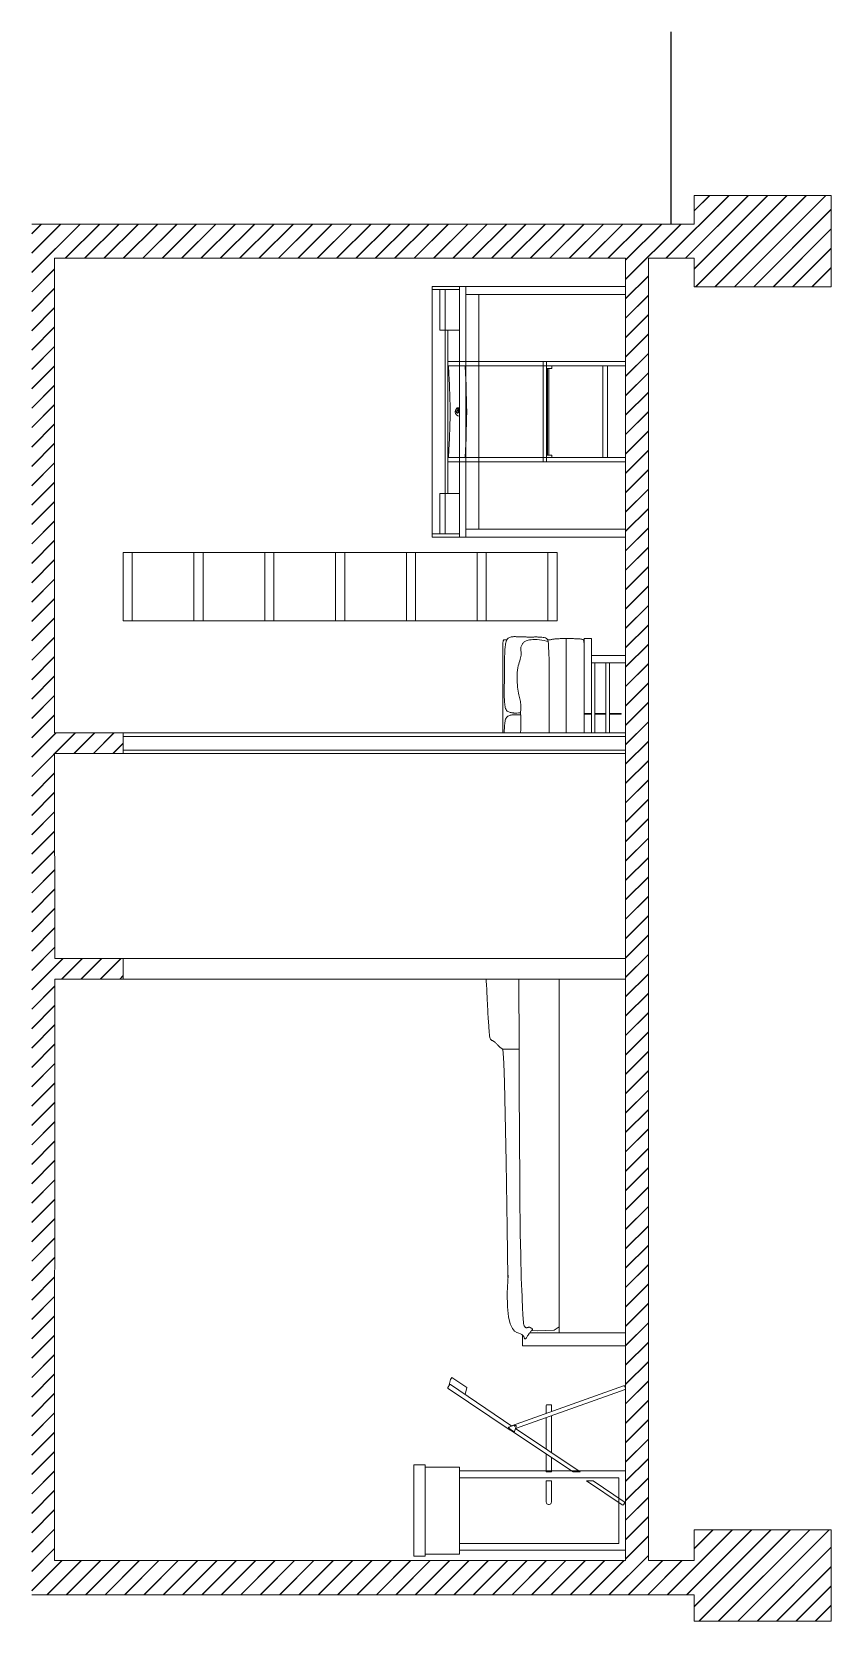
# Model space of a CAD drawing. Header units: millimetres. Extents: x -10.6 to 21.1, y -25.4 to 28.4.
# Drawn here: x -10.57 to -7.07, y -0.1 to 6.86 of the extents above; entities that cross this region are included whole.
import ezdxf

# ---------------------------------------------------------------- set-up
doc = ezdxf.new("R2010")
doc.units = ezdxf.units.MM
doc.layers.add('A-FURN', color=1, linetype='Continuous', lineweight=15)
doc.layers.add('A-SECT D-MCUT', color=176, linetype='Continuous')

# ---------------------------------------------------------------- blocks, each defined once
blk = doc.blocks.new('A$C0B6D7802')
at = {"layer": 'A-FURN', "elevation": -28.75}
for points in [[(67.86, 110.73), (67.11, 110.7), (65.28, 110.62), (63.48, 110.54), (61.75, 110.46), (60.14, 110.38), (58.64, 110.31), (57.25, 110.24), (55.94, 110.17), (54.72, 110.1), (53.57, 110.04), (52.49, 109.98), (51.46, 109.91), (50.48, 109.85), (49.54, 109.79), (48.66, 109.73), (47.82, 109.67), (47.03, 109.61), (46.29, 109.56), (45.6, 109.51), (44.96, 109.46), (44.38, 109.41), (43.84, 109.37), (43.36, 109.32), (42.92, 109.25), (42.53, 109.18), (42.19, 109.09), (41.89, 108.98), (41.64, 108.84), (41.42, 108.68), (41.25, 108.49), (41.1, 108.28), (40.97, 108.06), (40.84, 107.83), (40.72, 107.59), (40.59, 107.36), (40.45, 107.13), (40.29, 106.9), (40.1, 106.69), (39.9, 106.48), (39.69, 106.27), (39.47, 106.07), (39.25, 105.87), (39.02, 105.66), (38.8, 105.45), (38.58, 105.24), (38.38, 105.02), (38.18, 104.79), (38, 104.57), (37.83, 104.35), (37.69, 104.13), (37.56, 103.91), (37.45, 103.69), (37.14, 103.48), (35.49, 103.26), (31.12, 103.02), (22.65, 102.74), (8.73, 102.42), (-12.02, 102.02), (-40.97, 101.55), (-62.75, 101.24)], [(37.24, 103.54), (37.26, 96.34)], [(-86.93, 91.76), (-86.93, 49.7), (-92.67, 49.7), (-92.67, 94.93), (-87.88, 94.93)], [(67.86, 78.83), (-84.29, 78.83), (-85.78, 81.05), (-86.03, 88.34), (-85.88, 90.79)], [(-84.29, 78.83), (-86.93, 78.83)]]:
    blk.add_lwpolyline(points, dxfattribs=at)
at = {"layer": 'A-FURN'}
blk.add_lwpolyline([(67.86, 96.43), (66.38, 96.43), (57.66, 96.4), (47.84, 96.37), (37.26, 96.34), (26.24, 96.3), (15.11, 96.25), (4.18, 96.2), (-6.21, 96.15), (-15.74, 96.09), (-24.15, 96.03), (-31.5, 95.96), (-37.9, 95.89), (-43.46, 95.81), (-48.3, 95.73), (-52.55, 95.64), (-56.32, 95.55), (-59.73, 95.46), (-62.87, 95.37), (-65.77, 95.27), (-68.43, 95.17), (-70.85, 95.07), (-73.03, 94.98), (-74.97, 94.89), (-76.67, 94.8), (-78.14, 94.73), (-79.38, 94.66), (-80.41, 94.6), (-81.25, 94.54), (-81.93, 94.48), (-82.48, 94.43), (-82.91, 94.36), (-83.26, 94.29), (-83.55, 94.21), (-83.8, 94.12), (-84.01, 94.02), (-84.2, 93.91), (-84.35, 93.79), (-84.47, 93.66), (-84.56, 93.53), (-84.62, 93.4), (-84.66, 93.26), (-84.68, 93.13), (-84.68, 93), (-84.66, 92.87), (-84.63, 92.75), (-84.59, 92.63), (-84.55, 92.52), (-84.52, 92.41), (-84.48, 92.3), (-84.46, 92.21), (-84.45, 92.12), (-84.44, 92.03), (-84.45, 91.93), (-84.47, 91.83), (-84.5, 91.72), (-84.54, 91.6), (-84.6, 91.47), (-84.67, 91.31), (-84.75, 91.15), (-84.84, 90.99), (-84.94, 90.83), (-85.05, 90.7), (-85.17, 90.6), (-85.3, 90.53), (-85.43, 90.52), (-85.57, 90.56), (-85.72, 90.65), (-85.87, 90.78), (-86.05, 90.95), (-86.24, 91.14), (-86.46, 91.35), (-86.7, 91.57), (-86.96, 91.79), (-87.26, 92.01), (-87.58, 92.21), (-87.91, 92.41), (-88.23, 92.6), (-88.54, 92.78), (-88.83, 92.95), (-89.08, 93.11), (-89.28, 93.26), (-89.42, 93.4), (-89.51, 93.52), (-89.54, 93.64), (-89.53, 93.75), (-89.48, 93.84), (-89.39, 93.93), (-89.26, 94.01), (-89.1, 94.07), (-88.92, 94.14), (-88.71, 94.22), (-88.48, 94.34), (-88.24, 94.52), (-87.97, 94.8), (-87.69, 95.2), (-87.4, 95.74), (-87.1, 96.45), (-86.75, 97.33), (-86.12, 98.31), (-84.95, 99.3), (-82.97, 100.21), (-79.92, 100.95), (-75.52, 101.42), (-69.51, 101.53), (-61.62, 101.19)], dxfattribs=at)
blk = doc.blocks.new('work')
at = {"layer": 'A-FURN'}
for p, q in [((-12.634, 6.643), (-12.634, 6.163)), ((-8.644, 6.653), (-12.624, 6.653)), ((-8.634, 6.163), (-8.634, 6.643)), ((-12.624, 6.153), (-8.644, 6.153)), ((-12.534, 6.143), (-12.534, 4.663)), ((-8.734, 4.663), (-8.734, 6.143)), ((-12.524, 4.653), (-8.744, 4.653)), ((-12.371, 4.653), (-12.371, -2.62)), ((-12.071, -2.32), (-12.071, 4.653)), ((-9.196, 4.653), (-9.196, -2.32)), ((-8.896, -2.62), (-8.896, 4.653)), ((-12.371, -2.62), (-8.896, -2.62)), ((-9.196, -2.32), (-12.071, -2.32))]:
    blk.add_line(p, q, dxfattribs=at)
for centre, start, end in [((-12.624, 6.643), 90, 180), ((-8.644, 6.643), 0, 90), ((-12.624, 6.163), 180, 270), ((-12.524, 6.143), 105, 180), ((-8.744, 6.143), 0, 75), ((-8.644, 6.163), 270, 0), ((-12.524, 4.663), 180, 270), ((-8.744, 4.663), 270, 0)]:
    blk.add_arc(centre, 0.01, start, end, dxfattribs=at)
blk = doc.blocks.new('A$C1A4859B3')
for p, q in [((-43.24, 102.49), (-42.41, 103.08)), ((-38.9, 95.89), (-43.24, 102.49)), ((-42.41, 103.08), (-39.45, 103.75)), ((-38.41, 104.09), (-20.24, 76.85)), ((-35.72, 96.61), (-38.9, 95.89))]:
    blk.add_line(p, q)
at = {"linetype": 'ByBlock'}
for p, q in [((-1.87, 61.15), (-1.87, 58.83)), ((2.04, 61.15), (2.04, 58.83)), ((-1.87, 49.39), (-1.87, 46.33)), ((2.04, 43.54), (2.04, 40.53))]:
    blk.add_line(p, q, dxfattribs=at)
for points in [[(-21.97, 76.18), (-40.09, 103.09, -0.413451), (-39.95, 103.41), (-38.83, 104.17)], [(-21.11, 77.57), (-19.42, 75.32, -0.522039), (-19.53, 75.01), (-21.78, 74.34, -0.612915), (-22.39, 74.98), (-21.51, 77.49)], [(-20.9, 74.59), (-37.92, 26.62, -0.414131), (-38.53, 26.4), (-39.29, 26.67, -0.414949), (-39.6, 27.31), (-22.08, 76.34)], [(-31.3, 60.71), (-31.3, 59.13, 0.414293), (-31, 58.83), (-28.33, 58.83)], [(2.04, 58.83), (11.31, 58.84, 0.414135), (12.31, 59.84), (12.31, 60.16, 0.414293), (11.31, 61.16), (2.04, 61.15)], [(2.04, 43.54), (12.49, 27.92, -0.41205), (12.49, 27.32), (11.83, 26.87, -0.415494), (11.14, 27.01), (2.04, 40.53)]]:
    blk.add_lwpolyline(points, format="xyb")
for points in [[(-20.74, 77.6), (-1.87, 49.39)], [(-1.87, 46.33), (-20.91, 74.6)], [(-27.5, 61.15), (-30.97, 61.15)], [(-26.49, 58.83), (-10.29, 58.83)], [(-11.85, 61.15), (-25.67, 61.15)], [(-1.87, 61.15), (-9.74, 61.15)], [(-8.19, 58.83), (-1.87, 58.83)]]:
    blk.add_lwpolyline(points)
for centre in [(-21.28, 77.41), (-21.92, 74.92), (-19.58, 75.2)]:
    blk.add_circle(centre, 0.102)
for centre, radius, start, end in [((-38.66, 103.92), 0.3, 33.75661, 124.10127), ((-21.28, 77.41), 0.242, 30.19736, 161.17123), ((-30.85, 60.71), 0.445, 104.82556, 180.25496)]:
    blk.add_arc(centre, radius, start, end)
blk = doc.blocks.new('A$C10B31855')
for p, q in [((-43.31, 148.36), (63.97, 148.36)), ((-43.31, 145.09), (-25.57, 145.09)), ((-25.57, 142.63), (-43.31, 142.63)), ((-25.57, 145.09), (-25.57, 136.35)), ((63.67, 145.09), (45.93, 145.09)), ((45.93, 145.09), (45.93, 136.35)), ((45.93, 142.63), (63.67, 142.63)), ((-44.67, 136.35), (-44.67, 63.67)), ((-41.13, 63.67), (-41.13, 133.61)), ((61.49, 63.67), (61.49, 133.61)), ((65.03, 136.35), (65.03, 63.67)), ((-41.13, 127.88), (10.79, 127.88)), ((61.49, 127.88), (9.87, 127.88)), ((-44.67, 63.67), (-41.13, 63.67)), ((65.03, 63.67), (61.49, 63.67))]:
    blk.add_line(p, q)
for points in [[(-44.67, 148.36), (-43.31, 148.36), (-43.31, 136.35), (-44.67, 136.35)], [(65.03, 148.36), (63.67, 148.36), (63.67, 136.35), (65.03, 136.35)]]:
    blk.add_lwpolyline(points, close=True)
for points in [[(10.18, 141.54), (-25.57, 141.54), (-25.57, 142.63), (10.18, 142.63)], [(10.18, 141.54), (45.93, 141.54), (45.93, 142.63), (10.18, 142.63)], [(65.03, 133.61), (-44.67, 133.61), (-44.67, 136.35), (65.03, 136.35)]]:
    blk.add_lwpolyline(points)
blk.add_arc((10.19, 136.35), 1.91, 0, 180)
blk = doc.blocks.new('A$C6A0022ED')
for points in [[(-11.55, 88.3), (-9.68, 88.3), (-9.68, 10.42), (-11.55, 10.42)], [(32.34, 88.3), (30.47, 88.3), (30.47, 10.42), (32.34, 10.42)]]:
    blk.add_lwpolyline(points, close=True)
for points in [[(-9.68, 87.98), (-6.35, 87.8), (-3.71, 87.66), (-1.52, 87.55), (0.46, 87.47), (2.48, 87.4), (4.79, 87.35), (7.63, 87.29), (10.39, 87.23)], [(11, 83.39), (10.75, 83.39), (10.54, 83.42), (10.36, 83.47), (10.21, 83.55), (10.08, 83.65), (9.99, 83.75), (9.92, 83.85), (9.87, 83.95), (9.84, 84.04), (9.83, 84.12), (9.84, 84.19), (9.87, 84.25), (9.91, 84.31), (9.97, 84.36), (10.05, 84.41), (10.13, 84.46), (10.24, 84.5), (10.35, 84.54), (10.47, 84.58), (10.59, 84.61), (10.7, 84.64), (10.81, 84.66), (10.91, 84.67), (11, 84.67)], [(10.03, 83.7), (10.05, 83.71), (10.13, 83.76), (10.24, 83.8), (10.35, 83.84), (10.47, 83.88), (10.59, 83.91), (10.7, 83.94), (10.81, 83.96), (10.91, 83.97), (11, 83.98)], [(30.47, 87.98), (27.14, 87.8), (24.5, 87.66), (22.31, 87.55), (20.33, 87.47), (18.3, 87.4), (16, 87.35), (13.16, 87.29), (10.39, 87.23)], [(11, 83.39), (11.25, 83.39), (11.46, 83.42), (11.64, 83.47), (11.79, 83.55), (11.91, 83.65), (12.01, 83.75), (12.08, 83.85), (12.13, 83.95), (12.16, 84.04), (12.17, 84.12), (12.16, 84.19), (12.13, 84.25), (12.09, 84.31), (12.03, 84.36), (11.95, 84.41), (11.86, 84.46), (11.76, 84.5), (11.65, 84.54), (11.53, 84.58), (11.41, 84.61), (11.29, 84.64), (11.18, 84.66), (11.08, 84.67), (11, 84.67)], [(11.97, 83.7), (11.95, 83.71), (11.86, 83.76), (11.76, 83.8), (11.65, 83.84), (11.53, 83.88), (11.41, 83.91), (11.29, 83.94), (11.18, 83.96), (11.08, 83.97), (11, 83.98)], [(-9.71, 80.74), (-6.37, 80.56), (-3.73, 80.42), (-1.54, 80.31), (0.44, 80.23), (2.46, 80.17), (4.77, 80.11), (7.6, 80.05), (10.39, 80)], [(30.5, 80.74), (27.16, 80.56), (24.52, 80.42), (22.33, 80.31), (20.35, 80.23), (18.33, 80.17), (16.02, 80.11), (13.19, 80.05), (10.39, 80)], [(10.39, 45.01), (-11.55, 45.01), (-11.55, 46.54), (10.39, 46.54)], [(-9.68, 42.73), (-8.57, 42.73), (-8.57, 45.01), (-9.68, 45.01)], [(-8.57, 44.58), (10.39, 44.58)], [(10.39, 44.06), (-8.57, 44.06)], [(10.39, 45.01), (32.34, 45.01), (32.34, 46.54), (10.39, 46.54)], [(29.36, 44.58), (10.39, 44.58)], [(10.39, 44.06), (29.36, 44.06)], [(30.47, 42.73), (29.36, 42.73), (29.36, 45.01), (30.47, 45.01)], [(-9.68, 20.35), (10.39, 20.35)], [(10.39, 18.32), (-9.68, 18.32)], [(30.47, 20.35), (10.39, 20.35)], [(10.39, 18.32), (30.47, 18.32)]]:
    blk.add_lwpolyline(points)
blk = doc.blocks.new('族几何图形组合_3681-Front')
at = {"layer": 'A-FURN'}
for p, q in [((-150, 1899), (-150, 1861)), ((-149, 1900), (149, 1900)), ((150, 1861), (150, 1899)), ((-150, 1860.3), (-150, 1589.7)), ((-149, 1860), (149, 1860)), ((150, 1589.7), (150, 1860.3)), ((-150, 1589), (-150, 1551)), ((-150, 1550.3), (-150, 1279.7)), ((-149, 1590), (149, 1590)), ((-149, 1550), (149, 1550)), ((150, 1551), (150, 1589)), ((150, 1279.7), (150, 1550.3)), ((-150, 1279), (-150, 1241)), ((-149, 1280), (149, 1280)), ((150, 1241), (150, 1279)), ((-150, 1240.3), (-150, 969.7)), ((-149, 1240), (149, 1240)), ((150, 969.7), (150, 1240.3)), ((-150, 969), (-150, 931)), ((-150, 930.3), (-150, 659.7)), ((-149, 970), (149, 970)), ((-149, 930), (149, 930)), ((150, 931), (150, 969)), ((150, 659.7), (150, 930.3)), ((-150, 659), (-150, 621)), ((-149, 660), (149, 660)), ((150, 621), (150, 659)), ((-150, 620.3), (-150, 349.7)), ((-149, 620), (149, 620)), ((150, 349.7), (150, 620.3)), ((-150, 349), (-150, 311)), ((-149, 350), (149, 350)), ((150, 311), (150, 349)), ((-150, 310.3), (-150, 39.7)), ((-149, 310), (149, 310)), ((150, 39.7), (150, 310.3)), ((-150, 39), (-150, 1)), ((-149, 40), (149, 40)), ((-149, 0), (149, 0)), ((150, 1), (150, 39))]:
    blk.add_line(p, q, dxfattribs=at)
for points, knots in [([(-149, 1900), (-149.1, 1900), (-149.3, 1900), (-149.5, 1899.9), (-149.7, 1899.8), (-149.8, 1899.6), (-149.9, 1899.5), (-149.9, 1899.4), (-150, 1899.2), (-150, 1899.1), (-150, 1899)], [-1, -1, -1, -1, -0.833333, -0.666667, -0.541667, -0.416667, -0.333333, -0.25, -0.166667, 0, 0, 0, 0]), ([(150, 1899), (150, 1899.1), (150, 1899.2), (149.9, 1899.4), (149.9, 1899.5), (149.8, 1899.6), (149.7, 1899.8), (149.5, 1899.9), (149.3, 1900), (149.1, 1900), (149, 1900)], [-1, -1, -1, -1, -0.833333, -0.75, -0.666667, -0.583333, -0.458333, -0.333333, -0.166667, 0, 0, 0, 0]), ([(-150, 1861), (-150, 1860.9), (-150, 1860.8), (-149.9, 1860.6), (-149.9, 1860.5), (-149.8, 1860.4), (-149.7, 1860.2), (-149.5, 1860.1), (-149.3, 1860), (-149.1, 1860), (-149, 1860)], [0, 0, 0, 0, 0.166667, 0.25, 0.333333, 0.416667, 0.541667, 0.666667, 0.833333, 1, 1, 1, 1]), ([(149, 1860), (149.1, 1860), (149.3, 1860), (149.5, 1860.1), (149.7, 1860.2), (149.8, 1860.4), (149.9, 1860.5), (149.9, 1860.6), (150, 1860.8), (150, 1860.9), (150, 1861)], [0, 0, 0, 0, 0.166667, 0.333333, 0.458333, 0.583333, 0.666667, 0.75, 0.833333, 1, 1, 1, 1]), ([(-150, 1589), (-150, 1589.1), (-150, 1589.2), (-149.9, 1589.4), (-149.9, 1589.5), (-149.8, 1589.6), (-149.7, 1589.8), (-149.5, 1589.9), (-149.3, 1590), (-149.1, 1590), (-149, 1590)], [0, 0, 0, 0, 0.166667, 0.25, 0.333333, 0.416667, 0.541667, 0.666667, 0.833333, 1, 1, 1, 1]), ([(-150, 1551), (-150, 1550.9), (-150, 1550.8), (-149.9, 1550.6), (-149.9, 1550.5), (-149.8, 1550.4), (-149.7, 1550.2), (-149.5, 1550.1), (-149.3, 1550), (-149.1, 1550), (-149, 1550)], [0, 0, 0, 0, 0.166667, 0.25, 0.333333, 0.416667, 0.541667, 0.666667, 0.833333, 1, 1, 1, 1]), ([(149, 1590), (149.1, 1590), (149.3, 1590), (149.5, 1589.9), (149.7, 1589.8), (149.8, 1589.6), (149.9, 1589.5), (149.9, 1589.4), (150, 1589.2), (150, 1589.1), (150, 1589)], [0, 0, 0, 0, 0.166667, 0.333333, 0.458333, 0.583333, 0.666667, 0.75, 0.833333, 1, 1, 1, 1]), ([(149, 1550), (149.1, 1550), (149.3, 1550), (149.5, 1550.1), (149.7, 1550.2), (149.8, 1550.4), (149.9, 1550.5), (149.9, 1550.6), (150, 1550.8), (150, 1550.9), (150, 1551)], [0, 0, 0, 0, 0.166667, 0.333333, 0.458333, 0.583333, 0.666667, 0.75, 0.833333, 1, 1, 1, 1]), ([(-150, 1279), (-150, 1279.1), (-150, 1279.2), (-149.9, 1279.4), (-149.9, 1279.5), (-149.8, 1279.6), (-149.7, 1279.8), (-149.5, 1279.9), (-149.3, 1280), (-149.1, 1280), (-149, 1280)], [0, 0, 0, 0, 0.166667, 0.25, 0.333333, 0.416667, 0.541667, 0.666667, 0.833333, 1, 1, 1, 1]), ([(149, 1280), (149.1, 1280), (149.3, 1280), (149.5, 1279.9), (149.7, 1279.8), (149.8, 1279.6), (149.9, 1279.5), (149.9, 1279.4), (150, 1279.2), (150, 1279.1), (150, 1279)], [0, 0, 0, 0, 0.166667, 0.333333, 0.458333, 0.583333, 0.666667, 0.75, 0.833333, 1, 1, 1, 1]), ([(-150, 1241), (-150, 1240.9), (-150, 1240.8), (-149.9, 1240.6), (-149.9, 1240.5), (-149.8, 1240.4), (-149.7, 1240.2), (-149.5, 1240.1), (-149.3, 1240), (-149.1, 1240), (-149, 1240)], [0, 0, 0, 0, 0.166667, 0.25, 0.333333, 0.416667, 0.541667, 0.666667, 0.833333, 1, 1, 1, 1]), ([(149, 1240), (149.1, 1240), (149.3, 1240), (149.5, 1240.1), (149.7, 1240.2), (149.8, 1240.4), (149.9, 1240.5), (149.9, 1240.6), (150, 1240.8), (150, 1240.9), (150, 1241)], [0, 0, 0, 0, 0.166667, 0.333333, 0.458333, 0.583333, 0.666667, 0.75, 0.833333, 1, 1, 1, 1]), ([(-150, 969), (-150, 969.1), (-150, 969.2), (-149.9, 969.4), (-149.9, 969.5), (-149.8, 969.6), (-149.7, 969.8), (-149.5, 969.9), (-149.3, 970), (-149.1, 970), (-149, 970)], [0, 0, 0, 0, 0.166667, 0.25, 0.333333, 0.416667, 0.541667, 0.666667, 0.833333, 1, 1, 1, 1]), ([(-150, 931), (-150, 930.9), (-150, 930.8), (-149.9, 930.6), (-149.9, 930.5), (-149.8, 930.4), (-149.7, 930.2), (-149.5, 930.1), (-149.3, 930), (-149.1, 930), (-149, 930)], [0, 0, 0, 0, 0.166667, 0.25, 0.333333, 0.416667, 0.541667, 0.666667, 0.833333, 1, 1, 1, 1]), ([(149, 970), (149.1, 970), (149.3, 970), (149.5, 969.9), (149.7, 969.8), (149.8, 969.6), (149.9, 969.5), (149.9, 969.4), (150, 969.2), (150, 969.1), (150, 969)], [0, 0, 0, 0, 0.166667, 0.333333, 0.458333, 0.583333, 0.666667, 0.75, 0.833333, 1, 1, 1, 1]), ([(149, 930), (149.1, 930), (149.3, 930), (149.5, 930.1), (149.7, 930.2), (149.8, 930.4), (149.9, 930.5), (149.9, 930.6), (150, 930.8), (150, 930.9), (150, 931)], [0, 0, 0, 0, 0.166667, 0.333333, 0.458333, 0.583333, 0.666667, 0.75, 0.833333, 1, 1, 1, 1]), ([(-150, 659), (-150, 659.1), (-150, 659.2), (-149.9, 659.4), (-149.9, 659.5), (-149.8, 659.6), (-149.7, 659.8), (-149.5, 659.9), (-149.3, 660), (-149.1, 660), (-149, 660)], [0, 0, 0, 0, 0.166667, 0.25, 0.333333, 0.416667, 0.541667, 0.666667, 0.833333, 1, 1, 1, 1]), ([(149, 660), (149.1, 660), (149.3, 660), (149.5, 659.9), (149.7, 659.8), (149.8, 659.6), (149.9, 659.5), (149.9, 659.4), (150, 659.2), (150, 659.1), (150, 659)], [0, 0, 0, 0, 0.166667, 0.333333, 0.458333, 0.583333, 0.666667, 0.75, 0.833333, 1, 1, 1, 1]), ([(-150, 621), (-150, 620.9), (-150, 620.8), (-149.9, 620.6), (-149.9, 620.5), (-149.8, 620.4), (-149.7, 620.2), (-149.5, 620.1), (-149.3, 620), (-149.1, 620), (-149, 620)], [0, 0, 0, 0, 0.166667, 0.25, 0.333333, 0.416667, 0.541667, 0.666667, 0.833333, 1, 1, 1, 1]), ([(149, 620), (149.1, 620), (149.3, 620), (149.5, 620.1), (149.7, 620.2), (149.8, 620.4), (149.9, 620.5), (149.9, 620.6), (150, 620.8), (150, 620.9), (150, 621)], [0, 0, 0, 0, 0.166667, 0.333333, 0.458333, 0.583333, 0.666667, 0.75, 0.833333, 1, 1, 1, 1]), ([(-150, 349), (-150, 349.1), (-150, 349.2), (-149.9, 349.4), (-149.9, 349.5), (-149.8, 349.6), (-149.7, 349.8), (-149.5, 349.9), (-149.3, 350), (-149.1, 350), (-149, 350)], [0, 0, 0, 0, 0.166667, 0.25, 0.333333, 0.416667, 0.541667, 0.666667, 0.833333, 1, 1, 1, 1]), ([(149, 350), (149.1, 350), (149.3, 350), (149.5, 349.9), (149.7, 349.8), (149.8, 349.6), (149.9, 349.5), (149.9, 349.4), (150, 349.2), (150, 349.1), (150, 349)], [0, 0, 0, 0, 0.166667, 0.333333, 0.458333, 0.583333, 0.666667, 0.75, 0.833333, 1, 1, 1, 1]), ([(-150, 311), (-150, 310.9), (-150, 310.8), (-149.9, 310.6), (-149.9, 310.5), (-149.8, 310.4), (-149.7, 310.2), (-149.5, 310.1), (-149.3, 310), (-149.1, 310), (-149, 310)], [0, 0, 0, 0, 0.166667, 0.25, 0.333333, 0.416667, 0.541667, 0.666667, 0.833333, 1, 1, 1, 1]), ([(149, 310), (149.1, 310), (149.3, 310), (149.5, 310.1), (149.7, 310.2), (149.8, 310.4), (149.9, 310.5), (149.9, 310.6), (150, 310.8), (150, 310.9), (150, 311)], [0, 0, 0, 0, 0.166667, 0.333333, 0.458333, 0.583333, 0.666667, 0.75, 0.833333, 1, 1, 1, 1]), ([(-150, 39), (-150, 39.1), (-150, 39.2), (-149.9, 39.4), (-149.9, 39.5), (-149.8, 39.6), (-149.7, 39.8), (-149.5, 39.9), (-149.3, 40), (-149.1, 40), (-149, 40)], [0, 0, 0, 0, 0.166667, 0.25, 0.333333, 0.416667, 0.541667, 0.666667, 0.833333, 1, 1, 1, 1]), ([(-150, 1), (-150, 0.9), (-150, 0.8), (-149.9, 0.6), (-149.9, 0.5), (-149.8, 0.4), (-149.7, 0.2), (-149.5, 0.1), (-149.3, 0), (-149.1, 0), (-149, 0)], [0, 0, 0, 0, 0.166667, 0.25, 0.333333, 0.416667, 0.541667, 0.666667, 0.833333, 1, 1, 1, 1]), ([(149, 40), (149.1, 40), (149.3, 40), (149.5, 39.9), (149.7, 39.8), (149.8, 39.6), (149.9, 39.5), (149.9, 39.4), (150, 39.2), (150, 39.1), (150, 39)], [0, 0, 0, 0, 0.166667, 0.333333, 0.458333, 0.583333, 0.666667, 0.75, 0.833333, 1, 1, 1, 1]), ([(149, 0), (149.1, 0), (149.3, 0), (149.5, 0.1), (149.7, 0.2), (149.8, 0.4), (149.9, 0.5), (149.9, 0.6), (150, 0.8), (150, 0.9), (150, 1)], [0, 0, 0, 0, 0.166667, 0.333333, 0.458333, 0.583333, 0.666667, 0.75, 0.833333, 1, 1, 1, 1])]:
    blk.add_open_spline(points, degree=3, knots=knots, dxfattribs=at)
blk = doc.blocks.new('A$C6FB14A2F')
blk.add_line((20.83, 31.96), (-20.45, 31.96))
at = {"lineweight": 0}
for p, q in [((13.46, 5.94), (13.46, 20.94)), ((10.2, 20.82), (10.2, 5.94)), ((10.2, 5.94), (13.46, 5.94))]:
    blk.add_line(p, q, dxfattribs=at)
for points in [[(-20.45, 59.65), (-12.1, 59.64)], [(-20.45, 59.12), (-20.13, 59.11), (-19.64, 59.09), (-19.13, 59.07), (-18.62, 59.05), (-18.1, 59.02), (-17.56, 58.99), (-17.01, 58.94), (-16.46, 58.89), (-15.91, 58.82), (-15.38, 58.73), (-14.87, 58.62), (-14.41, 58.47), (-13.99, 58.29), (-13.63, 58.06), (-13.34, 57.79), (-13.11, 57.48), (-12.94, 57.15), (-12.8, 56.81), (-12.71, 56.46), (-12.64, 56.13), (-12.59, 55.82), (-12.56, 55.55), (-12.52, 55.31), (-12.5, 55.09), (-12.48, 54.83), (-12.46, 54.52), (-12.46, 54.1), (-12.47, 53.55), (-12.49, 52.83), (-12.53, 51.89)], [(20.23, 58.02), (20.23, 59.29), (19.87, 59.53), (18.76, 59.65), (-12.1, 59.64)], [(19.62, 39.93), (20.15, 40.05), (20.56, 40.3), (20.87, 40.65), (21.1, 41.08), (21.26, 41.56), (21.36, 42.07), (21.42, 42.59), (21.47, 43.09), (21.49, 43.55), (21.52, 43.97), (21.53, 44.35), (21.54, 44.7), (21.55, 45.03), (21.55, 45.33), (21.54, 45.61), (21.54, 45.88), (21.53, 46.14), (21.52, 46.39), (21.51, 46.63), (21.5, 46.87), (21.49, 47.09), (21.48, 47.31), (21.48, 47.52), (21.48, 47.72), (21.48, 47.91), (21.48, 48.1), (21.49, 48.29), (21.5, 48.49), (21.51, 48.7), (21.52, 48.92), (21.53, 49.16), (21.54, 49.43), (21.54, 49.72), (21.55, 50.04), (21.55, 50.37), (21.56, 50.72), (21.56, 51.08), (21.57, 51.44), (21.58, 51.8), (21.6, 52.15), (21.61, 52.49), (21.63, 52.83), (21.65, 53.16), (21.67, 53.49), (21.68, 53.82), (21.69, 54.16), (21.7, 54.51), (21.7, 54.87), (21.68, 55.25), (21.65, 55.64), (21.6, 56.03), (21.51, 56.41), (21.39, 56.78), (21.22, 57.12), (20.99, 57.44), (20.71, 57.72), (20.36, 57.95), (19.95, 58.15), (19.5, 58.31), (19.01, 58.43), (18.49, 58.53), (17.95, 58.61), (17.4, 58.67), (16.86, 58.72), (16.33, 58.77), (15.82, 58.8), (15.31, 58.83), (14.81, 58.86), (14.31, 58.88), (13.82, 58.89), (13.34, 58.91), (12.86, 58.93), (12.37, 58.94), (11.89, 58.96), (11.41, 58.97), (10.92, 58.98), (10.44, 58.99), (9.95, 59), (9.47, 59), (8.99, 59.01), (8.5, 59), (8.02, 59), (7.54, 58.99), (7.05, 58.99), (6.57, 58.98), (6.09, 58.97), (5.6, 58.97), (5.12, 58.97), (4.64, 58.97), (4.15, 58.97), (3.67, 58.98), (3.19, 58.99), (2.7, 59), (2.22, 59.02), (1.73, 59.03), (1.25, 59.05), (0.77, 59.06), (0.28, 59.08), (-0.2, 59.09), (-0.68, 59.1), (-1.17, 59.11), (-1.65, 59.12), (-2.13, 59.13), (-2.62, 59.13), (-3.1, 59.13), (-3.59, 59.12), (-4.08, 59.11), (-4.57, 59.09), (-5.07, 59.07), (-5.59, 59.05), (-6.11, 59.02), (-6.65, 58.99), (-7.19, 58.94), (-7.75, 58.89), (-8.3, 58.82), (-8.83, 58.73), (-9.33, 58.62), (-9.8, 58.47), (-10.21, 58.29), (-10.57, 58.06), (-10.86, 57.79), (-11.09, 57.48), (-11.27, 57.15), (-11.4, 56.81), (-11.5, 56.46), (-11.56, 56.13), (-11.61, 55.82), (-11.65, 55.55), (-11.68, 55.31), (-11.71, 55.09), (-11.73, 54.83), (-11.74, 54.52), (-11.75, 54.1), (-11.74, 53.55), (-11.72, 52.83), (-11.68, 51.89)], [(-20.45, 51.98), (-20.44, 51.98), (-20.14, 51.95), (-19.84, 51.92), (-19.53, 51.89), (-19.23, 51.87), (-18.92, 51.85), (-18.61, 51.84), (-18.3, 51.82), (-17.99, 51.81), (-17.68, 51.8), (-17.36, 51.8), (-17.03, 51.79), (-16.71, 51.79), (-16.38, 51.79), (-16.06, 51.79), (-15.73, 51.79), (-15.4, 51.8), (-15.07, 51.8), (-14.74, 51.81), (-14.41, 51.82), (-14.09, 51.83), (-13.77, 51.84), (-13.45, 51.86), (-13.13, 51.87), (-12.82, 51.88), (-12.51, 51.9), (-12.2, 51.91), (-12.1, 51.92)], [(-20.45, 39.4), (-12.1, 39.4)], [(20.23, 40.1), (20.24, 39.66), (20.26, 39.3), (20.29, 39.01), (20.33, 38.78), (20.38, 38.58), (20.43, 38.39), (20.49, 38.21), (20.54, 38.01), (20.58, 37.79), (20.62, 37.53), (20.66, 37.24), (20.69, 36.93), (20.72, 36.59), (20.74, 36.22), (20.76, 35.84), (20.78, 35.43), (20.79, 35.01), (20.81, 34.57), (20.81, 34.11), (20.82, 33.65), (20.82, 33.17), (20.83, 32.69), (20.83, 32.2), (20.83, 31.72), (20.83, 31.23), (20.83, 30.74), (20.83, 30.26), (20.83, 29.77), (20.82, 29.28), (20.81, 28.79), (20.8, 28.3), (20.79, 27.81), (20.77, 27.32), (20.75, 26.83), (20.72, 26.36), (20.68, 25.91), (20.63, 25.5), (20.56, 25.13), (20.49, 24.81), (20.39, 24.55), (20.21, 24.36), (19.65, 24.23), (18.35, 24.14), (15.93, 24.09), (12.05, 24.07), (6.32, 24.07), (-1.61, 24.08), (-12.1, 24.09)], [(19.62, 39.93), (18.53, 39.69), (13.46, 39.57), (12.61, 39.4), (-12.1, 39.4)], [(19.67, 40.63), (19.62, 39.93)], [(-20.45, 24.09), (-12.1, 24.09)], [(-20.45, 24.08), (-12.1, 24.09)], [(-12.1, 20.94), (-20.45, 20.94)], [(-12.1, 20.94), (-20.45, 20.94)], [(-12.28, 20.94), (-12.28, 24.09), (-12.1, 24.09)], [(-12.1, 20.94), (20.95, 20.94), (20.95, 24.09), (-12.1, 24.09)], [(-11.92, 20.94), (-11.92, 24.09), (-12.1, 24.09)], [(-12.1, 20.94), (10.2, 20.94), (10.2, 19.49), (-12.1, 19.49)], [(-20.45, 19.49), (-12.1, 19.49)], [(-20.45, 14.65), (-12.1, 14.65)], [(-12.28, 14.65), (-12.28, 19.49)], [(-12.1, 12.96), (10.2, 12.96), (10.2, 14.65), (-12.1, 14.65)], [(-11.92, 14.65), (-11.92, 19.49)], [(-12.1, 12.96), (-20.45, 12.96)], [(-12.1, 7.87), (-12.28, 7.87), (-12.28, 12.96)], [(-12.1, 7.87), (-11.92, 7.87), (-11.92, 12.96)]]:
    blk.add_lwpolyline(points, dxfattribs=at)
blk.add_lwpolyline([(-12.1, 51.92), (-11.23, 51.91), (-10.44, 51.9), (-9.71, 51.89), (-9.04, 51.88), (-8.41, 51.88), (-7.81, 51.9), (-7.24, 51.93), (-6.69, 52), (-6.13, 52.09), (-5.57, 52.21), (-4.98, 52.35), (-4.37, 52.5), (-3.71, 52.66), (-2.99, 52.82), (-2.21, 52.98), (-1.35, 53.12), (-0.41, 53.24), (0.6, 53.34), (1.67, 53.42), (2.76, 53.47), (3.86, 53.48), (4.95, 53.46), (6.01, 53.39), (7.02, 53.28), (7.97, 53.12), (8.85, 52.93), (9.66, 52.72), (10.43, 52.5), (11.14, 52.28), (11.8, 52.08), (12.43, 51.91), (13.02, 51.79), (13.57, 51.72), (14.1, 51.7), (14.59, 51.71), (15.06, 51.74), (15.5, 51.78), (15.92, 51.82), (16.31, 51.84), (16.68, 51.83), (17.03, 51.78), (17.36, 51.7), (17.67, 51.59), (17.97, 51.45), (18.24, 51.29), (18.5, 51.12), (18.74, 50.94), (18.96, 50.75), (19.17, 50.56), (19.37, 50.36), (19.55, 50.12), (19.72, 49.85), (19.88, 49.52), (20.02, 49.11), (20.14, 48.62), (20.25, 48.03), (20.35, 47.32), (20.41, 46.52), (20.45, 45.64), (20.43, 44.69), (20.36, 43.7), (20.21, 42.68), (19.99, 41.65), (19.67, 40.63)])

msp = doc.modelspace()

# ---------------------------------------------------------------- hatches: boundary and pattern name
at = {"linetype": 'ByBlock', "lineweight": 9}
h = msp.add_hatch(dxfattribs=at)
h.set_pattern_fill('JIS_LC_20', color=253, scale=0.003)
h.paths.add_polyline_path([(-10.47, 5.8679), (-7.67, 5.8679), (-7.67, 6.0179), (-10.57, 6.0179), (-10.57, 0.0179), (-7.67, 0.0179), (-7.67, 0.1679), (-10.47, 0.1679), (-10.47, 3.4679)])
h.paths.add_polyline_path([(-10.17, 3.7904), (-10.47, 3.7904), (-10.47, 3.7004), (-10.17, 3.7004)], flags=17)
h.paths.add_polyline_path([(-10.1692, 2.8026), (-10.47, 2.8026), (-10.47, 2.7126), (-10.1692, 2.7126)], flags=17)
h.paths.add_polyline_path([(-7.07, 0.3027), (-7.67, 0.3027), (-7.67, -0.0973), (-7.07, -0.0973)])
h.paths.add_polyline_path([(-7.87, 3.2215), (-7.87, 3.3115), (-7.87, 3.5679), (-7.87, 5.8679), (-7.97, 5.8679), (-7.97, 3.5679), (-7.97, 3.3115), (-7.97, 3.2215), (-7.97, 2.3215), (-7.97, 2.3115), (-7.97, 2.2415), (-7.97, 2.2315), (-7.97, 0.1679), (-7.87, 0.1679), (-7.87, 2.2315), (-7.87, 2.3402)], flags=17)
h.paths.add_polyline_path([(-7.07, 6.1429), (-7.67, 6.1429), (-7.67, 5.7429), (-7.07, 5.7429)])

# ---------------------------------------------------------------- linework, layer by layer
at = {"layer": 'A-SECT D-MCUT'}
msp.add_line((-7.77, 6.0179), (-7.77, 6.8592), dxfattribs=at)
at = {"layer": 'A-SECT D-MCUT', "lineweight": 20}
for p, q in [((-7.67, 6.0179), (-10.57, 6.0179)), ((-10.47, 5.8679), (-10.47, 3.7904)), ((-7.97, 5.8679), (-10.47, 5.8679)), ((-7.97, 0.1679), (-7.97, 5.8679)), ((-7.87, 0.1679), (-7.87, 5.8679)), ((-7.67, 5.8679), (-7.87, 5.8679)), ((-8.47, 3.7904), (-10.47, 3.7904)), ((-10.17, 3.7004), (-10.17, 3.7904)), ((-7.97, 3.7754), (-10.17, 3.7754)), ((-7.97, 3.7904), (-8.47, 3.7904)), ((-8.47, 3.7004), (-10.47, 3.7004)), ((-10.47, 3.7004), (-10.4692, 2.8026)), ((-7.97, 3.7154), (-10.17, 3.7154)), ((-7.97, 3.7004), (-8.47, 3.7004)), ((-7.97, 2.8026), (-10.4692, 2.8026)), ((-10.1692, 2.7126), (-10.1692, 2.8026)), ((-10.4692, 2.7126), (-10.47, 0.1679)), ((-7.97, 2.7126), (-10.4692, 2.7126)), ((-10.47, 0.1679), (-7.97, 0.1679)), ((-7.87, 0.1679), (-7.67, 0.1679)), ((-7.67, 0.0179), (-10.57, 0.0179))]:
    msp.add_line(p, q, dxfattribs=at)
for points in [[(-7.67, 5.8679), (-7.67, 5.7429), (-7.07, 5.7429), (-7.07, 6.1429), (-7.67, 6.1429), (-7.67, 6.0179)], [(-7.67, 0.0179), (-7.67, -0.0973), (-7.07, -0.0973), (-7.07, 0.3027), (-7.67, 0.3027), (-7.67, 0.1679)]]:
    msp.add_lwpolyline(points, dxfattribs=at)

# ---------------------------------------------------------------- block references
at = {"layer": 'A-FURN', "rotation": 90}
for name, p, xscale, yscale, zscale in [('A$C10B31855', (-7.3333, 5.0943), 0.01, 0.01, 0.01), ('A$C6A0022ED', (-7.8658, 5.0922), 0.01, 0.01, 0.01), ('族几何图形组合_3681-Front', (-8.27, 4.4307), 0.001, 0.001, 0.001), ('A$C6FB14A2F', (-7.9106, 3.995), 0.01, 0.01, 0.01), ('A$C1A4859B3', (-7.7064, 0.5372), -0.01, 0.01, 0.01), ('work', (-8.232, 1.4502), 0.1, 0.1, 0.1)]:
    msp.add_blockref(name, p, dxfattribs=dict(at, xscale=xscale, yscale=yscale, zscale=zscale))
at = {"layer": 'A-FURN', "color": 7, "xscale": 0.01, "yscale": 0.01, "zscale": 0.01, "rotation": 90}
msp.add_blockref('A$C0B6D7802', (-7.473, 2.034, 0.2875), dxfattribs=at)

doc.saveas('drawing.dxf')
